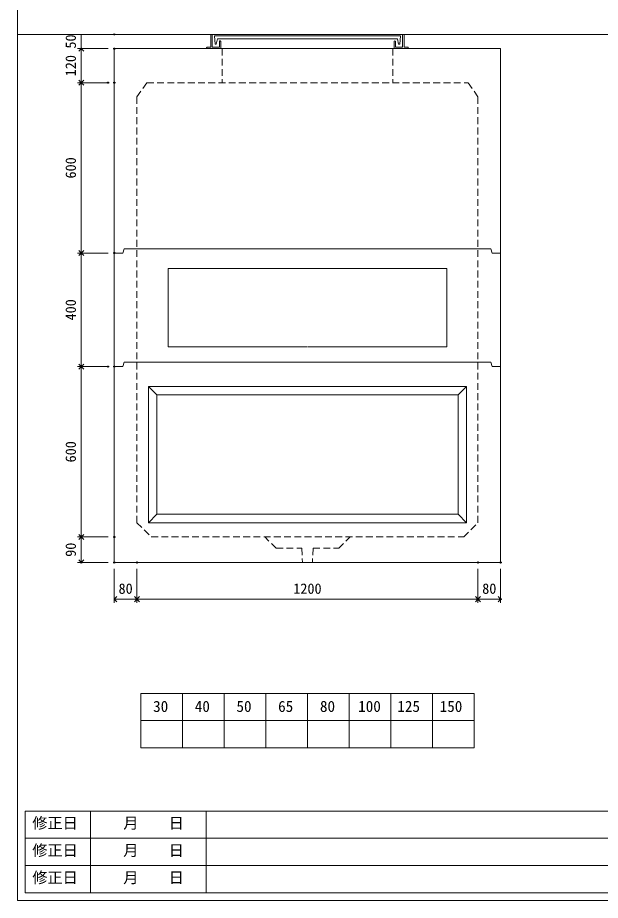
# Model space of a CAD drawing. Units: millimetres, scale not verified. Extents: x -6420 to 6420, y -3038 to 3038.
# Drawn here: x -1740 to 311, y -2662 to 447 of the extents above; entities that cross this region are included whole.
import ezdxf
from ezdxf.enums import TextEntityAlignment as Align

# ---------------------------------------------------------------- set-up
doc = ezdxf.new("R2010")
doc.units = ezdxf.units.MM
doc.header["$LTSCALE"] = 20
doc.header["$PDMODE"] = 32
doc.header["$PDSIZE"] = 4
doc.linetypes.add('DASHED1', pattern=[1.8, 1.2, -0.6])
doc.linetypes.add('USER2', pattern=[50.8, 31.75, -6.35, 6.35, -6.35])
doc.layers.add('0-1_Defpoints', color=7, linetype='Continuous')
for name, color, linetype, lineweight in [('0-2_waku', 7, 'Continuous', 18), ('0-3_gaikei', 7, 'Continuous', 18), ('0-4_kakure', 7, 'DASHED1', 5), ('0-5_sunpou', 7, 'Continuous', 5), ('0-8_uchigawa', 6, 'Continuous', 18), ('0-A_futa', 3, 'Continuous', 18), ('0-B_GL', 4, 'Continuous', 18), ('0-D_文字１', 7, 'Continuous', 18), ('1-2_uchigawa2', 6, 'USER2', 18)]:
    doc.layers.add(name, color=color, linetype=linetype, lineweight=lineweight)
doc.styles.add('ＭＳ ゴシック', font='')
doc.styles.get('ＭＳ ゴシック').set_extended_font_data('MS Gothic')

# ---------------------------------------------------------------- blocks, each defined once
blk = doc.blocks.new('_Open90')
at = {"layer": '0-5_sunpou'}
blk.add_line((0, 0), (-1, 0), dxfattribs=at)
blk.add_lwpolyline([(-0.5, 0.5), (0, 0), (-0.5, -0.5)], dxfattribs=at)
blk = doc.blocks.new('D44')
at = {"layer": '0-1_Defpoints'}
for p in [(1183.24, 1806.83), (1067.22, 1206.83), (1183.24, 1206.83)]:
    blk.add_point(p, dxfattribs=at)
at = {"layer": '0-5_sunpou'}
for p, q in [((1161.24, 1806.83), (1054.22, 1806.83)), ((1067.22, 1788.83), (1067.22, 1224.83)), ((1161.24, 1206.83), (1054.22, 1206.83))]:
    blk.add_line(p, q, dxfattribs=at)
at = {"layer": '0-5_sunpou', "xscale": 18, "yscale": 18}
for p, rotation in [((1067.22, 1806.83), 90), ((1067.22, 1206.83), 270)]:
    blk.add_blockref('_Open90', p, dxfattribs=dict(at, rotation=rotation))
at = {"layer": '0-5_sunpou', "style": 'ＭＳ ゴシック'}
blk.add_text('600', height=36.66, rotation=90, dxfattribs=at).set_placement((1059.22, 1469.33), align=Align.BOTTOM_LEFT)
blk = doc.blocks.new('D45')
at = {"layer": '0-1_Defpoints'}
for p in [(1183.24, 1206.83), (1067.22, 1116.83), (1183.24, 1116.83)]:
    blk.add_point(p, dxfattribs=at)
at = {"layer": '0-5_sunpou'}
for p, q in [((1161.24, 1206.83), (1054.22, 1206.83)), ((1067.22, 1188.83), (1067.22, 1134.83)), ((1161.24, 1116.83), (1054.22, 1116.83))]:
    blk.add_line(p, q, dxfattribs=at)
at = {"layer": '0-5_sunpou', "xscale": 18, "yscale": 18}
for p, rotation in [((1067.22, 1206.83), 90), ((1067.22, 1116.83), 270)]:
    blk.add_blockref('_Open90', p, dxfattribs=dict(at, rotation=rotation))
at = {"layer": '0-5_sunpou', "style": 'ＭＳ ゴシック'}
blk.add_text('90', height=36.66, rotation=90, dxfattribs=at).set_placement((1059.22, 1136.83), align=Align.BOTTOM_LEFT)
blk = doc.blocks.new('D46')
at = {"layer": '0-1_Defpoints'}
for p in [(1183.24, 1116.83), (1263.24, 1116.83), (1263.24, 987.51)]:
    blk.add_point(p, dxfattribs=at)
at = {"layer": '0-5_sunpou'}
for p, q in [((1183.24, 1094.83), (1183.24, 974.51)), ((1263.24, 1094.83), (1263.24, 974.51)), ((1201.24, 987.51), (1245.24, 987.51))]:
    blk.add_line(p, q, dxfattribs=at)
at = {"layer": '0-5_sunpou', "xscale": 18, "yscale": 18, "rotation": 180}
blk.add_blockref('_Open90', (1183.24, 987.51), dxfattribs=at)
at = {"layer": '0-5_sunpou', "xscale": 18, "yscale": 18}
blk.add_blockref('_Open90', (1263.24, 987.51), dxfattribs=at)
at = {"layer": '0-5_sunpou', "style": 'ＭＳ ゴシック'}
blk.add_text('80', height=36.66, dxfattribs=at).set_placement((1198.24, 995.51), align=Align.BOTTOM_LEFT)
blk = doc.blocks.new('D47')
at = {"layer": '0-1_Defpoints'}
for p in [(1263.24, 1116.83), (2463.24, 1116.83), (2463.24, 987.51)]:
    blk.add_point(p, dxfattribs=at)
at = {"layer": '0-5_sunpou'}
for p, q in [((1263.24, 1094.83), (1263.24, 974.51)), ((2463.24, 1094.83), (2463.24, 974.51)), ((1281.24, 987.51), (2445.24, 987.51))]:
    blk.add_line(p, q, dxfattribs=at)
at = {"layer": '0-5_sunpou', "xscale": 18, "yscale": 18, "rotation": 180}
blk.add_blockref('_Open90', (1263.24, 987.51), dxfattribs=at)
at = {"layer": '0-5_sunpou', "xscale": 18, "yscale": 18}
blk.add_blockref('_Open90', (2463.24, 987.51), dxfattribs=at)
at = {"layer": '0-5_sunpou', "style": 'ＭＳ ゴシック'}
blk.add_text('1200', height=36.66, dxfattribs=at).set_placement((1813.24, 995.51), align=Align.BOTTOM_LEFT)
blk = doc.blocks.new('D48')
at = {"layer": '0-1_Defpoints'}
for p in [(2463.24, 1116.83), (2543.24, 1116.83), (2543.24, 987.51)]:
    blk.add_point(p, dxfattribs=at)
at = {"layer": '0-5_sunpou'}
for p, q in [((2463.24, 1094.83), (2463.24, 974.51)), ((2543.24, 1094.83), (2543.24, 974.51)), ((2481.24, 987.51), (2525.24, 987.51))]:
    blk.add_line(p, q, dxfattribs=at)
at = {"layer": '0-5_sunpou', "xscale": 18, "yscale": 18, "rotation": 180}
blk.add_blockref('_Open90', (2463.24, 987.51), dxfattribs=at)
at = {"layer": '0-5_sunpou', "xscale": 18, "yscale": 18}
blk.add_blockref('_Open90', (2543.24, 987.51), dxfattribs=at)
at = {"layer": '0-5_sunpou', "style": 'ＭＳ ゴシック'}
blk.add_text('80', height=36.66, dxfattribs=at).set_placement((2478.24, 995.51), align=Align.BOTTOM_LEFT)
blk = doc.blocks.new('D49')
at = {"layer": '0-1_Defpoints'}
for p in [(1183.24, 2926.83), (1067.22, 2806.83), (1183.24, 2806.83)]:
    blk.add_point(p, dxfattribs=at)
at = {"layer": '0-5_sunpou'}
for p, q in [((1161.24, 2926.83), (1054.22, 2926.83)), ((1067.22, 2908.83), (1067.22, 2824.83)), ((1161.24, 2806.83), (1054.22, 2806.83))]:
    blk.add_line(p, q, dxfattribs=at)
at = {"layer": '0-5_sunpou', "xscale": 18, "yscale": 18}
for p, rotation in [((1067.22, 2926.83), 90), ((1067.22, 2806.83), 270)]:
    blk.add_blockref('_Open90', p, dxfattribs=dict(at, rotation=rotation))
at = {"layer": '0-5_sunpou', "style": 'ＭＳ ゴシック'}
blk.add_text('120', height=36.66, rotation=90, dxfattribs=at).set_placement((1059.22, 2829.33), align=Align.BOTTOM_LEFT)
blk = doc.blocks.new('D50')
at = {"layer": '0-1_Defpoints'}
for p in [(1161.24, 2806.83), (1067.22, 2206.83), (1183.24, 2206.83)]:
    blk.add_point(p, dxfattribs=at)
at = {"layer": '0-5_sunpou'}
for p, q in [((1139.24, 2806.83), (1054.22, 2806.83)), ((1067.22, 2788.83), (1067.22, 2224.83)), ((1161.24, 2206.83), (1054.22, 2206.83))]:
    blk.add_line(p, q, dxfattribs=at)
at = {"layer": '0-5_sunpou', "xscale": 18, "yscale": 18}
for p, rotation in [((1067.22, 2806.83), 90), ((1067.22, 2206.83), 270)]:
    blk.add_blockref('_Open90', p, dxfattribs=dict(at, rotation=rotation))
at = {"layer": '0-5_sunpou', "style": 'ＭＳ ゴシック'}
blk.add_text('600', height=36.66, rotation=90, dxfattribs=at).set_placement((1059.22, 2469.33), align=Align.BOTTOM_LEFT)
blk = doc.blocks.new('D51')
at = {"layer": '0-1_Defpoints'}
for p in [(1183.24, 2206.83), (1067.22, 1806.83), (1161.24, 1806.83)]:
    blk.add_point(p, dxfattribs=at)
at = {"layer": '0-5_sunpou'}
for p, q in [((1161.24, 2206.83), (1054.22, 2206.83)), ((1067.22, 2188.83), (1067.22, 1824.83)), ((1139.24, 1806.83), (1054.22, 1806.83))]:
    blk.add_line(p, q, dxfattribs=at)
at = {"layer": '0-5_sunpou', "xscale": 18, "yscale": 18}
for p, rotation in [((1067.22, 2206.83), 90), ((1067.22, 1806.83), 270)]:
    blk.add_blockref('_Open90', p, dxfattribs=dict(at, rotation=rotation))
at = {"layer": '0-5_sunpou', "style": 'ＭＳ ゴシック'}
blk.add_text('400', height=36.66, rotation=90, dxfattribs=at).set_placement((1059.22, 1969.33), align=Align.BOTTOM_LEFT)
blk = doc.blocks.new('D79')
at = {"layer": '0-1_Defpoints'}
for p in [(1183.24, 2976.83), (1067.22, 2926.83), (1183.24, 2926.83)]:
    blk.add_point(p, dxfattribs=at)
at = {"layer": '0-5_sunpou'}
for p, q in [((1161.24, 2976.83), (1054.22, 2976.83)), ((1067.22, 2976.83), (1067.22, 2926.83)), ((1161.24, 2926.83), (1054.22, 2926.83))]:
    blk.add_line(p, q, dxfattribs=at)
at = {"layer": '0-5_sunpou', "style": 'ＭＳ ゴシック'}
blk.add_text('50', height=36.66, rotation=90, dxfattribs=at).set_placement((1059.22, 2926.83), align=Align.BOTTOM_LEFT)

msp = doc.modelspace()

# ---------------------------------------------------------------- linework, layer by layer
at = {"layer": '0-2_waku'}
for p, q in [((-1739.74, 3037.98), (-1739.74, -2662.02)), ((-1306.41, -1933.02), (-1306.41, -2125.02)), ((-1306.41, -1933.02), (-1306.41, -2125.02)), ((-1306.41, -1933.02), (-1306.41, -2125.02)), ((-1306.41, -1933.02), (-1306.41, -2125.02)), ((-1306.41, -1933.02), (-133.08, -1933.02)), ((-1159.74, -1933.02), (-1159.74, -2125.02)), ((-1013.08, -1933.02), (-1013.08, -2125.02)), ((-1013.08, -1933.02), (-1013.08, -2125.02)), ((-866.41, -1933.02), (-866.41, -2125.02)), ((-719.74, -1933.02), (-719.74, -2125.02)), ((-573.08, -1933.02), (-573.08, -2125.02)), ((-426.41, -1933.02), (-426.41, -2125.02)), ((-279.74, -1933.02), (-279.74, -2125.02)), ((-133.08, -1933.02), (-133.08, -2125.02)), ((-1306.41, -2029.02), (-133.08, -2029.02)), ((-1306.41, -2125.02), (-133.08, -2125.02)), ((-1306.41, -2125.02), (-133.08, -2125.02)), ((-1713.08, -2347.35), (-1713.08, -2635.35)), ((-1713.08, -2347.35), (-1713.08, -2635.35)), ((-1713.08, -2347.35), (-1713.08, -2635.35)), ((-1713.08, -2347.35), (990.92, -2347.35)), ((-1483.08, -2347.35), (-1483.08, -2635.35)), ((-1076.41, -2347.35), (-1076.41, -2635.35)), ((-1076.41, -2347.35), (-1076.41, -2635.35)), ((-1713.08, -2443.35), (990.92, -2443.35)), ((-1713.08, -2539.35), (606.92, -2539.35)), ((-1713.08, -2635.35), (990.92, -2635.35)), ((-1739.74, -2662.02), (6420.26, -2662.02))]:
    msp.add_line(p, q, dxfattribs=at)
at = {"layer": '0-3_gaikei'}
for p, q in [((-1399.74, 337.98), (-1399.74, -1472.02)), ((-1399.74, 337.98), (-39.74, 337.98)), ((-39.74, 337.98), (-39.74, -1472.02)), ((-1369.74, -382.02), (-1364.74, -367.02)), ((-1364.74, -367.02), (-74.74, -367.02)), ((-69.74, -382.02), (-74.74, -367.02)), ((-1369.74, -382.02), (-1399.74, -382.02)), ((-39.74, -382.02), (-69.74, -382.02)), ((-1369.74, -782.02), (-1364.74, -767.02)), ((-1364.74, -767.02), (-74.74, -767.02)), ((-69.74, -782.02), (-74.74, -767.02)), ((-1369.74, -782.02), (-1399.74, -782.02)), ((-39.74, -782.02), (-69.74, -782.02)), ((-39.74, -1472.02), (-1399.74, -1472.02))]:
    msp.add_line(p, q, dxfattribs=at)
at = {"layer": '0-4_kakure'}
for p, q in [((-1019.74, 337.98), (-1019.74, 217.98)), ((-419.74, 337.98), (-419.74, 217.98)), ((-1319.74, 167.98), (-1284.74, 217.98)), ((-1284.74, 217.98), (-154.74, 217.98)), ((-119.74, 167.98), (-154.74, 217.98)), ((-1319.74, 167.98), (-1319.74, -1332.02)), ((-119.74, 167.98), (-119.74, -1332.02)), ((-1319.74, -1332.02), (-1269.74, -1382.02)), ((-169.74, -1382.02), (-119.74, -1332.02)), ((-1269.74, -1382.02), (-169.74, -1382.02)), ((-829.74, -1422.02), (-869.74, -1382.02)), ((-829.74, -1422.02), (-739.74, -1422.02)), ((-739.74, -1422.02), (-737.24, -1472.02)), ((-699.74, -1422.02), (-702.24, -1472.02))]:
    msp.add_line(p, q, dxfattribs=at)
msp.add_lwpolyline([(-699.74, -1422.02), (-609.74, -1422.02), (-569.74, -1382.02)], dxfattribs=at)
at = {"layer": '0-8_uchigawa'}
for p, q in [((-1279.74, -852.02), (-159.74, -852.02)), ((-1279.74, -852.02), (-1279.74, -1332.02)), ((-1279.74, -852.02), (-1249.74, -882.02)), ((-159.74, -852.02), (-189.74, -882.02)), ((-159.74, -1332.02), (-159.74, -852.02)), ((-1249.74, -882.02), (-189.74, -882.02)), ((-1249.74, -882.02), (-1249.74, -1302.02)), ((-189.74, -1302.02), (-189.74, -882.02)), ((-1279.74, -1332.02), (-1249.74, -1302.02)), ((-1249.74, -1302.02), (-189.74, -1302.02)), ((-159.74, -1332.02), (-189.74, -1302.02)), ((-1279.74, -1332.02), (-159.74, -1332.02))]:
    msp.add_line(p, q, dxfattribs=at)
at = {"layer": '0-A_futa'}
for p, q in [((-1059.74, 385.98), (-1059.74, 342.98)), ((-1057.74, 387.98), (-1054.74, 387.98)), ((-1054.74, 387.98), (-1054.74, 342.98)), ((-1046.93, 383.48), (-392.6, 383.48)), ((-1046.93, 383.48), (-1044.44, 353.48)), ((-392.6, 383.48), (-394.85, 353.48)), ((-384.74, 387.98), (-381.74, 387.98)), ((-379.74, 385.98), (-379.74, 342.98)), ((-1072.74, 342.98), (-1059.74, 342.98)), ((-1054.74, 342.98), (-1029.74, 342.98)), ((-1044.44, 353.48), (-1040.73, 353.48)), ((-1036.41, 372.48), (-1040.73, 353.48)), ((-1036.41, 372.48), (-403.07, 372.48)), ((-1029.74, 362.98), (-1029.74, 342.98)), ((-1027.74, 364.98), (-1026.74, 364.98)), ((-1024.74, 362.98), (-1024.74, 337.98)), ((-414.74, 362.98), (-414.74, 337.98)), ((-411.74, 364.98), (-412.74, 364.98)), ((-409.74, 362.98), (-409.74, 342.98)), ((-403.07, 372.48), (-398.76, 353.48)), ((-394.85, 353.48), (-398.76, 353.48)), ((-366.74, 342.98), (-379.74, 342.98)), ((-1074.74, 340.98), (-1074.74, 339.98)), ((-1019.74, 337.98), (-1072.74, 337.98)), ((-414.74, 337.98), (-366.74, 337.98)), ((-364.74, 340.98), (-364.74, 339.98))]:
    msp.add_line(p, q, dxfattribs=at)
msp.add_lwpolyline([(-384.74, 387.98), (-384.74, 342.98), (-409.74, 342.98)], dxfattribs=at)
for centre, start, end in [((-1057.74, 385.98), 90, 180), ((-381.74, 385.98), 0, 90), ((-1072.74, 340.98), 90, 180), ((-1027.74, 362.98), 90, 180), ((-1026.74, 362.98), 0, 90), ((-412.74, 362.98), 90, 180), ((-411.74, 362.98), 0, 90), ((-366.74, 340.98), 0, 90), ((-1072.74, 339.98), 180, 270), ((-366.74, 339.98), 270, 0)]:
    msp.add_arc(centre, 2, start, end, dxfattribs=at)
at = {"layer": '0-B_GL'}
msp.add_line((-1739.74, 387.98), (6420.26, 387.98), dxfattribs=at)
at = {"layer": '1-2_uchigawa2'}
for p, q in [((-1209.74, -437.02), (-719.74, -437.02)), ((-1209.74, -437.02), (-1209.74, -712.02)), ((-229.74, -437.02), (-719.74, -437.02)), ((-229.74, -437.02), (-229.74, -712.02)), ((-1209.74, -712.02), (-720.99, -712.02)), ((-229.74, -712.02), (-718.5, -712.02))]:
    msp.add_line(p, q, dxfattribs=at)

# ---------------------------------------------------------------- block references
at = {"layer": '0-5_sunpou'}
for name in ['D79', 'D49', 'D50', 'D51', 'D44', 'D45', 'D46', 'D47', 'D48']:
    msp.add_blockref(name, (-2582.98, -2588.85), dxfattribs=at)

# ---------------------------------------------------------------- texts
at = {"layer": '0-D_文字１', "style": 'ＭＳ ゴシック'}
for s, p in [('30', (-1263.01, -2010.11)), ('40', (-1116.34, -2010.11)), ('50', (-969.68, -2010.11)), ('65', (-823.01, -2010.11)), ('80', (-675.8, -2010.11)), ('100', (-541.3, -2010.11)), ('125', (-403.45, -2010.11)), ('150', (-254.43, -2010.11)), ('修正日', (-1688.21, -2421.08)), ('\u3000\u3000月\u3000\u3000日', (-1474.68, -2421.08)), ('修正日', (-1688.21, -2517.08)), ('\u3000\u3000月\u3000\u3000日', (-1474.68, -2517.08)), ('修正日', (-1688.21, -2613.08)), ('\u3000\u3000月\u3000\u3000日', (-1474.68, -2613.08))]:
    msp.add_text(s, height=39.1, dxfattribs=at).set_placement(p, align=Align.BOTTOM_LEFT)

doc.saveas('drawing.dxf')
